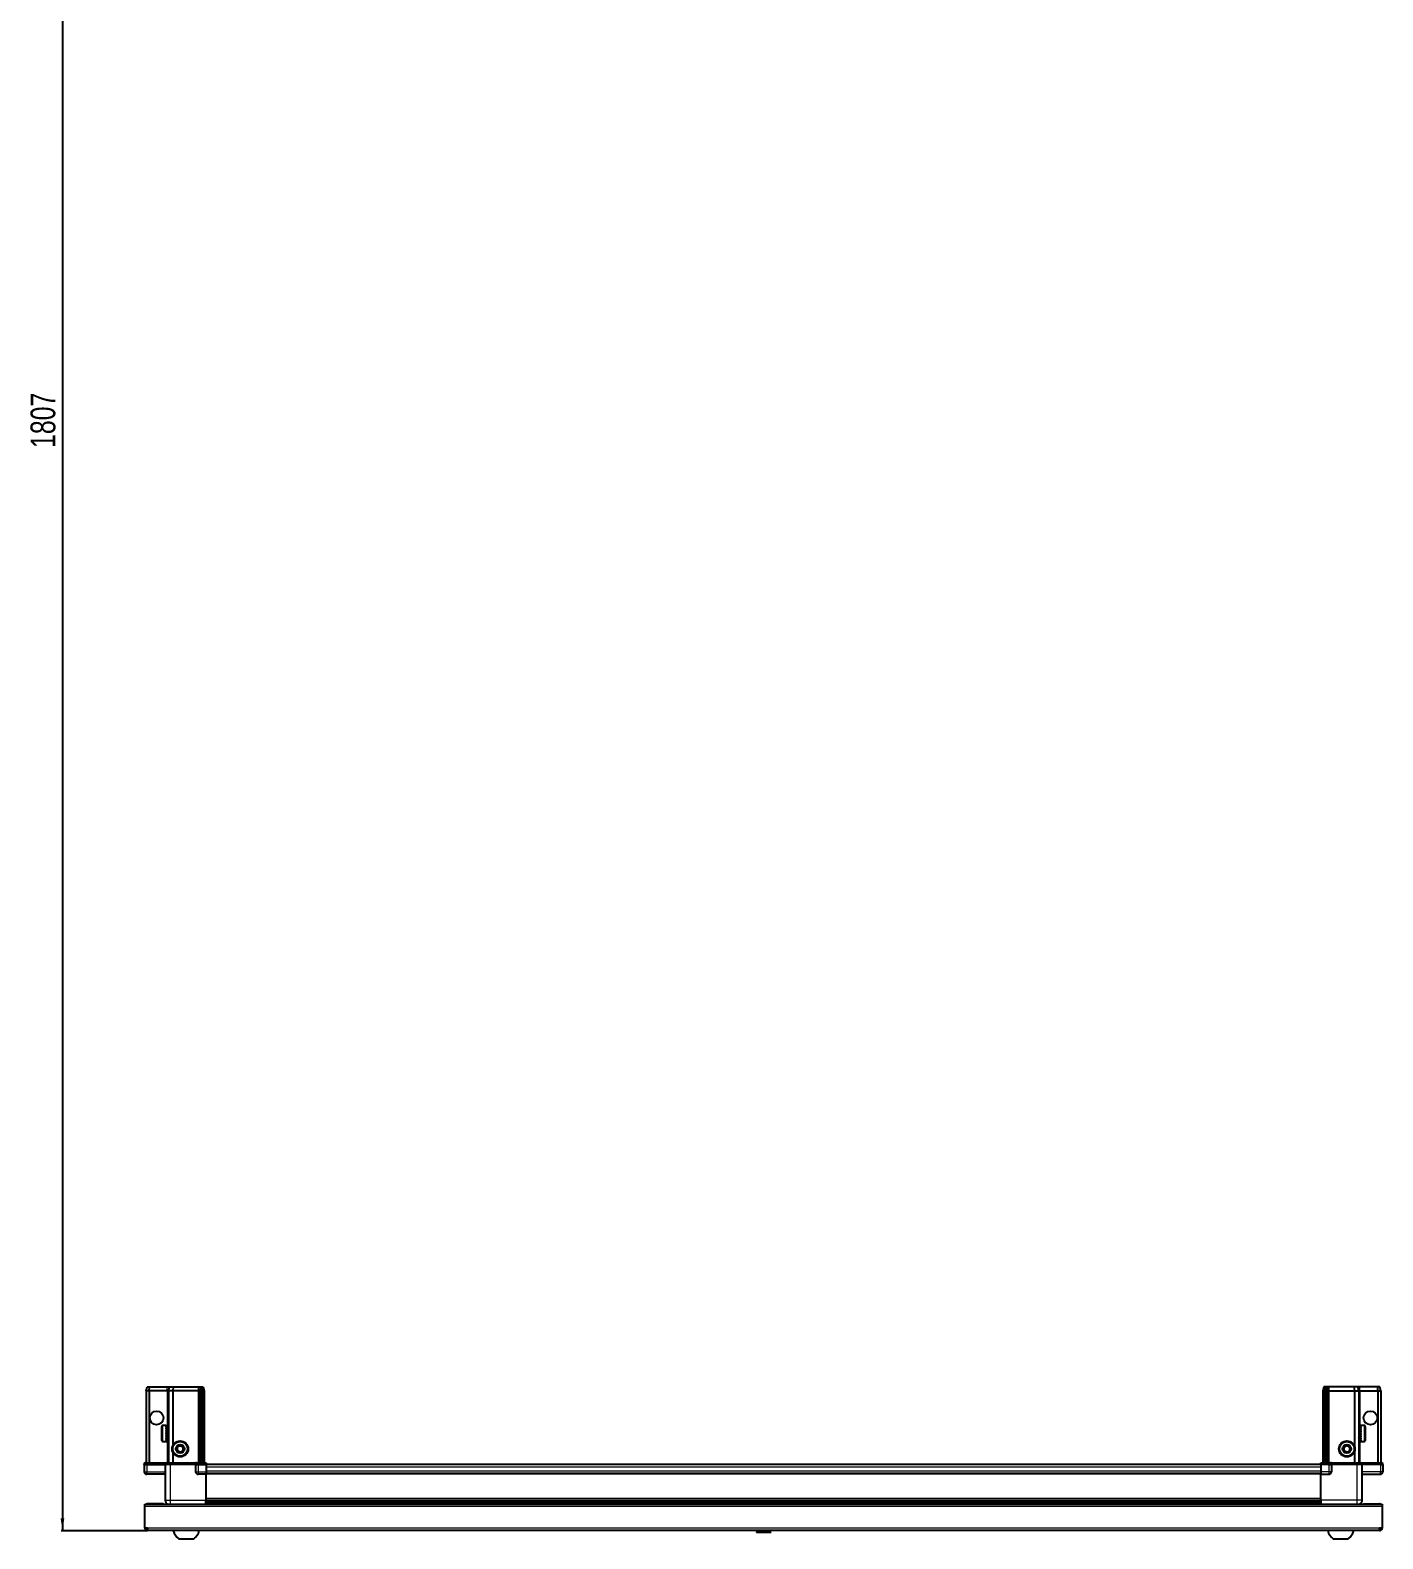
# Model space of a CAD drawing. Header units: millimetres. Extents: x 355 to 4756, y -1019 to 1495.
# Drawn here: x 419 to 1511, y -1019 to 199 of the extents above; entities that cross this region are included whole.
import ezdxf

# ---------------------------------------------------------------- set-up
doc = ezdxf.new("R2010")
doc.units = ezdxf.units.MM
doc.layers.add('FORMAT', color=7, linetype='Continuous')
doc.styles.add('SLDTEXTSTYLE0', font='TXT', dxfattribs={"width": 0.75})
doc.dimstyles.new('SLDDIMSTYLE0', dxfattribs={"dimtxt": 20, "dimasz": 10, "dimexe": 0, "dimexo": 0.0625, "dimgap": 5, "dimtad": 2, "dimdec": 1, "dimrnd": 1e-09, "dimzin": 12, "dimdsep": 46, "dimtxsty": 'SLDTEXTSTYLE0', "dimsah": 1, "dimcen": 0.09, "dimadec": 0, "dimazin": 3, "dimtfac": 1, "dimtofl": 0, "dimtmove": 0, "dimatfit": 3, "dimfxl": 0, "dimfrac": 2, "dimtolj": 1, "dimtzin": 12, "dimarcsym": 0})

# ---------------------------------------------------------------- blocks, each defined once
blk = doc.blocks.new('_D_8')
at = {"layer": 'FORMAT'}
for p, q in [((1005.6, 794.5), (444.4, 794.5)), ((445.4, 794.5), (445.4, -1012.5)), ((514, -1012.5), (444.4, -1012.5))]:
    blk.add_line(p, q, dxfattribs=at)
for points in [[(445.4, 794.5), (443.9, 784.5), (446.9, 784.5)], [(445.4, -1012.5), (446.9, -1002.5), (443.9, -1002.5)]]:
    blk.add_solid(points, dxfattribs=at)
at = {"layer": 'FORMAT', "insert": (419.6, -138.5), "char_height": 20, "attachment_point": 1, "rotation": 90, "style": 'SLDTEXTSTYLE0'}
blk.add_mtext('1807', dxfattribs=at)

msp = doc.modelspace()

# ---------------------------------------------------------------- linework, layer by layer
at = {"color": 7, "linetype": 'Continuous', "lineweight": 25}
for p, q in [((512.9, -899.49), (513.7, -896.49)), ((515.4, -899.49), (512.9, -899.49)), ((512.9, -899.49), (512.9, -957.79)), ((513.7, -896.49), (515.55, -896.49)), ((515.4, -899.49), (515.55, -896.49)), ((529.9, -899.49), (515.4, -899.49)), ((515.4, -899.49), (515.4, -957.79)), ((515.55, -896.49), (529.9, -896.49)), ((529.9, -896.49), (531.7, -896.49)), ((530.9, -899.49), (529.9, -899.49)), ((530.9, -899.49), (531.7, -896.49)), ((534.4, -899.49), (530.9, -899.49)), ((530.9, -899.49), (530.9, -957.79)), ((531.7, -896.49), (534.73, -896.49)), ((534.73, -896.49), (534.4, -899.49)), ((554.9, -899.49), (534.4, -899.49)), ((534.4, -899.49), (534.4, -943.99)), ((534.73, -896.49), (554.9, -896.49)), ((554.9, -896.49), (556.7, -896.49)), ((555.9, -899.49), (554.9, -899.49)), ((556.7, -896.49), (555.9, -899.49)), ((556.9, -899.49), (555.9, -899.49)), ((555.9, -899.49), (555.9, -957.79)), ((556.7, -896.49), (557.44, -896.49)), ((557.44, -896.49), (556.9, -899.49)), ((558.4, -899.49), (556.9, -899.49)), ((556.9, -899.49), (556.9, -957.79)), ((557.44, -896.49), (557.94, -896.49)), ((557.94, -896.49), (558.4, -899.49)), ((557.94, -896.49), (559.09, -896.49)), ((559.9, -899.49), (558.4, -899.49)), ((558.4, -899.49), (558.4, -957.79)), ((559.09, -896.49), (559.9, -899.49)), ((559.9, -899.49), (559.9, -957.79)), ((1463.7, -896.49), (1462.9, -899.49)), ((1462.9, -899.49), (1464.4, -899.49)), ((1462.9, -899.49), (1462.9, -957.79)), ((1464.85, -896.49), (1463.7, -896.49)), ((1464.85, -896.49), (1464.4, -899.49)), ((1464.4, -899.49), (1465.9, -899.49)), ((1464.4, -899.49), (1464.4, -957.79)), ((1465.35, -896.49), (1464.85, -896.49)), ((1465.35, -896.49), (1465.9, -899.49)), ((1466.09, -896.49), (1465.35, -896.49)), ((1465.9, -899.49), (1466.9, -899.49)), ((1465.9, -899.49), (1465.9, -957.79)), ((1466.09, -896.49), (1466.9, -899.49)), ((1467.9, -896.49), (1466.09, -896.49)), ((1466.9, -899.49), (1466.9, -957.79)), ((1466.9, -899.49), (1467.9, -899.49)), ((1488.06, -896.49), (1467.9, -896.49)), ((1467.9, -899.49), (1488.4, -899.49)), ((1488.06, -896.49), (1488.4, -899.49)), ((1491.09, -896.49), (1488.06, -896.49)), ((1488.4, -899.49), (1488.4, -943.99)), ((1488.4, -899.49), (1491.9, -899.49)), ((1491.9, -899.49), (1491.09, -896.49)), ((1492.9, -896.49), (1491.09, -896.49)), ((1491.9, -899.49), (1491.9, -957.79)), ((1491.9, -899.49), (1492.9, -899.49)), ((1507.24, -896.49), (1492.9, -896.49)), ((1492.9, -899.49), (1507.4, -899.49)), ((1507.4, -899.49), (1507.24, -896.49)), ((1509.09, -896.49), (1507.24, -896.49)), ((1507.4, -899.49), (1509.9, -899.49)), ((1507.4, -899.49), (1507.4, -957.79)), ((1509.9, -899.49), (1509.09, -896.49)), ((1509.9, -899.49), (1509.9, -957.79)), ((525.7, -939.69), (525.7, -928.29)), ((528.9, -927.49), (526.5, -927.49)), ((528.9, -927.49), (528.9, -927.49)), ((528.9, -927.49), (529.4, -927.49)), ((528.9, -927.68), (529.4, -927.68)), ((528.9, -927.68), (528.9, -927.9)), ((528.9, -927.9), (529.4, -927.9)), ((528.9, -928.47), (529.4, -928.47)), ((528.9, -928.47), (528.9, -928.9)), ((528.9, -928.9), (529.4, -928.9)), ((528.9, -929.81), (529.4, -929.81)), ((528.9, -929.81), (528.9, -930.4)), ((528.9, -930.4), (529.4, -930.4)), ((528.9, -931.55), (529.4, -931.55)), ((528.9, -931.55), (528.9, -932.25)), ((528.9, -932.25), (529.4, -932.25)), ((528.9, -933.53), (529.4, -933.53)), ((528.9, -933.53), (528.9, -934.27)), ((528.9, -933.68), (529.4, -933.68)), ((528.9, -934.18), (529.4, -934.18)), ((528.9, -934.27), (529.4, -934.27)), ((528.9, -935.56), (529.4, -935.56)), ((528.9, -935.56), (528.9, -936.26)), ((528.9, -936.26), (529.4, -936.26)), ((528.9, -937.43), (529.4, -937.43)), ((528.9, -937.43), (528.9, -938.03)), ((529.4, -927.68), (529.4, -927.49)), ((529.4, -927.9), (529.4, -927.68)), ((529.4, -928.47), (529.4, -927.9)), ((529.4, -928.9), (529.4, -928.47)), ((529.4, -929.81), (529.4, -928.9)), ((529.5, -929.59), (529.4, -929.59)), ((529.4, -930.4), (529.4, -929.81)), ((529.4, -931.55), (529.4, -930.4)), ((529.4, -932.25), (529.4, -931.55)), ((529.4, -933.53), (529.4, -932.25)), ((529.4, -933.68), (529.4, -933.53)), ((529.4, -934.27), (529.4, -934.18)), ((529.4, -935.56), (529.4, -934.27)), ((529.4, -936.26), (529.4, -935.56)), ((529.4, -937.43), (529.4, -936.26)), ((529.4, -938.03), (529.4, -937.43)), ((529.5, -938.39), (529.5, -929.59)), ((530.38, -930.68), (529.9, -929.99)), ((529.9, -937.99), (529.9, -929.99)), ((529.9, -937.99), (530.38, -937.3)), ((530.86, -929.99), (530.38, -930.68)), ((530.38, -937.3), (530.38, -930.68)), ((530.38, -937.3), (530.86, -937.99)), ((530.9, -929.99), (530.86, -929.99)), ((530.86, -937.99), (530.86, -929.99)), ((1491.93, -929.99), (1491.9, -929.99)), ((1492.41, -930.68), (1491.93, -929.99)), ((1491.93, -929.99), (1491.93, -937.99)), ((1491.93, -937.99), (1492.41, -937.3)), ((1492.9, -929.99), (1492.41, -930.68)), ((1492.41, -930.68), (1492.41, -937.3)), ((1492.41, -937.3), (1492.9, -937.99)), ((1492.9, -929.99), (1492.9, -937.99)), ((1493.4, -929.59), (1493.3, -929.59)), ((1493.3, -929.59), (1493.3, -938.39)), ((1496.3, -927.49), (1493.4, -927.49)), ((1493.9, -927.49), (1493.4, -927.49)), ((1493.4, -927.49), (1493.4, -927.53)), ((1493.4, -927.53), (1493.4, -927.82)), ((1493.9, -927.53), (1493.4, -927.53)), ((1493.9, -927.82), (1493.4, -927.82)), ((1493.4, -927.82), (1493.4, -928.09)), ((1493.9, -928.09), (1493.4, -928.09)), ((1493.4, -928.09), (1493.4, -928.76)), ((1493.9, -928.76), (1493.4, -928.76)), ((1493.4, -928.76), (1493.4, -929.23)), ((1493.4, -929.23), (1493.4, -930.21)), ((1493.9, -929.23), (1493.4, -929.23)), ((1493.9, -930.21), (1493.4, -930.21)), ((1493.4, -930.21), (1493.4, -930.83)), ((1493.4, -930.83), (1493.4, -932.03)), ((1493.9, -930.83), (1493.4, -930.83)), ((1493.9, -932.03), (1493.4, -932.03)), ((1493.4, -932.03), (1493.4, -932.66)), ((1493.9, -932.66), (1493.4, -932.66)), ((1493.4, -932.74), (1493.4, -934.04)), ((1493.9, -932.74), (1493.4, -932.74)), ((1493.9, -934.04), (1493.4, -934.04)), ((1493.9, -934.52), (1493.4, -934.52)), ((1493.4, -934.52), (1493.4, -934.77)), ((1493.4, -934.77), (1493.4, -936.04)), ((1493.9, -934.77), (1493.4, -934.77)), ((1493.9, -936.04), (1493.4, -936.04)), ((1493.4, -936.04), (1493.4, -936.73)), ((1493.4, -936.73), (1493.4, -937.85)), ((1493.9, -936.73), (1493.4, -936.73)), ((1493.9, -927.53), (1493.9, -927.49)), ((1493.9, -928.09), (1493.9, -927.82)), ((1493.9, -929.23), (1493.9, -928.76)), ((1493.9, -930.83), (1493.9, -930.21)), ((1493.9, -932.74), (1493.9, -932.03)), ((1493.9, -934.77), (1493.9, -934.04)), ((1493.9, -936.73), (1493.9, -936.04)), ((1497.1, -928.29), (1497.1, -939.69)), ((526.5, -940.49), (528.9, -940.49)), ((528.9, -938.03), (529.4, -938.03)), ((528.9, -938.97), (529.4, -938.97)), ((528.9, -938.97), (528.9, -939.41)), ((528.9, -939.41), (529.4, -939.41)), ((528.9, -940.01), (529.4, -940.01)), ((528.9, -940.01), (528.9, -940.25)), ((528.9, -940.25), (529.4, -940.25)), ((528.9, -940.47), (529.4, -940.47)), ((528.9, -940.47), (528.9, -940.49)), ((528.9, -940.48), (529.4, -940.48)), ((529.4, -938.97), (529.4, -938.03)), ((529.4, -938.39), (529.5, -938.39)), ((529.4, -939.41), (529.4, -938.97)), ((529.4, -940.01), (529.4, -939.41)), ((529.4, -940.25), (529.4, -940.01)), ((529.4, -940.47), (529.4, -940.25)), ((529.4, -940.48), (529.4, -940.47)), ((530.86, -937.99), (530.9, -937.99)), ((534.4, -948.99), (534.4, -957.79)), ((1488.4, -948.99), (1488.4, -957.79)), ((1491.9, -937.99), (1491.93, -937.99)), ((1493.3, -938.39), (1493.4, -938.39)), ((1493.9, -937.85), (1493.4, -937.85)), ((1493.4, -937.85), (1493.4, -938.42)), ((1493.4, -938.42), (1493.4, -939.27)), ((1493.9, -938.42), (1493.4, -938.42)), ((1493.9, -939.27), (1493.4, -939.27)), ((1493.4, -939.27), (1493.4, -939.67)), ((1493.4, -939.67), (1493.4, -940.18)), ((1493.9, -939.67), (1493.4, -939.67)), ((1493.9, -940.18), (1493.4, -940.18)), ((1493.4, -940.18), (1493.4, -940.37)), ((1493.4, -940.37), (1493.4, -940.49)), ((1493.9, -940.37), (1493.4, -940.37)), ((1493.4, -940.49), (1496.3, -940.49)), ((1493.9, -938.42), (1493.9, -937.85)), ((1493.9, -939.67), (1493.9, -939.27)), ((1493.9, -940.37), (1493.9, -940.18)), ((511.9, -957.79), (511.4, -958.65)), ((511.4, -958.99), (511.4, -958.65)), ((511.4, -958.99), (513.4, -958.99)), ((511.4, -958.99), (511.4, -964.99)), ((513.4, -957.79), (511.9, -957.79)), ((513.4, -957.79), (528.2, -957.79)), ((528.2, -958.99), (513.4, -958.99)), ((513.4, -958.99), (528.2, -958.99)), ((528.2, -957.79), (528.4, -957.79)), ((528.4, -958.99), (528.2, -958.99)), ((528.4, -958.99), (528.4, -957.79)), ((528.4, -957.79), (532.4, -957.79)), ((532.4, -958.99), (528.4, -958.99)), ((528.4, -958.99), (528.4, -987.99)), ((532.4, -957.79), (552.7, -957.79)), ((552.7, -958.99), (532.4, -958.99)), ((552.7, -957.79), (552.9, -957.79)), ((552.9, -958.99), (552.7, -958.99)), ((552.9, -958.99), (552.9, -957.79)), ((553.57, -957.79), (552.9, -957.79)), ((552.9, -958.99), (554.9, -958.99)), ((552.9, -958.99), (552.9, -964.99)), ((553.57, -957.79), (561.4, -957.79)), ((561.4, -958.65), (554.9, -958.65)), ((561.4, -958.99), (554.9, -958.99)), ((554.9, -958.99), (561.4, -958.99)), ((561.4, -957.79), (561.4, -958.65)), ((561.4, -958.65), (561.4, -958.65)), ((561.4, -958.99), (561.4, -958.65)), ((561.4, -958.99), (561.4, -958.99)), ((561.4, -958.99), (561.4, -964.99)), ((1461.4, -959.14), (561.4, -959.14)), ((1461.4, -958.65), (1461.4, -957.79)), ((1461.4, -957.79), (1469.22, -957.79)), ((1461.4, -958.99), (1461.4, -958.65)), ((1467.9, -958.65), (1461.4, -958.65)), ((1467.9, -958.99), (1461.4, -958.99)), ((1461.4, -958.99), (1461.4, -964.99)), ((1467.9, -958.99), (1469.9, -958.99)), ((1469.9, -958.99), (1467.9, -958.99)), ((1469.9, -957.79), (1469.22, -957.79)), ((1469.9, -958.99), (1469.9, -957.79)), ((1469.9, -957.79), (1470.1, -957.79)), ((1470.1, -958.99), (1469.9, -958.99)), ((1469.9, -958.99), (1469.9, -964.99)), ((1470.1, -957.79), (1490.4, -957.79)), ((1490.4, -958.99), (1470.1, -958.99)), ((1490.4, -957.79), (1494.4, -957.79)), ((1494.4, -958.99), (1490.4, -958.99)), ((1494.4, -958.99), (1494.4, -957.79)), ((1494.4, -957.79), (1494.6, -957.79)), ((1494.6, -958.99), (1494.4, -958.99)), ((1494.4, -958.99), (1494.4, -987.99)), ((1494.6, -957.79), (1509.4, -957.79)), ((1509.4, -958.99), (1494.6, -958.99)), ((1510.9, -957.79), (1509.4, -957.79)), ((1509.4, -958.99), (1511.4, -958.99)), ((1511.4, -958.65), (1510.9, -957.79)), ((1511.4, -958.65), (1510.9, -957.79)), ((1511.4, -958.99), (1511.4, -958.65)), ((1511.4, -958.99), (1511.4, -958.65)), ((1511.4, -958.99), (1511.4, -958.99)), ((1511.4, -958.99), (1511.4, -964.99)), ((528.4, -966.99), (513.4, -966.99)), ((561.4, -966.99), (554.9, -966.99)), ((561.4, -964.99), (561.4, -966.99)), ((1461.4, -966.34), (561.4, -966.34)), ((561.4, -987.99), (561.4, -966.99)), ((1461.4, -964.99), (1461.4, -966.99)), ((1461.4, -966.99), (1467.9, -966.99)), ((1461.4, -987.99), (1461.4, -966.99)), ((1494.4, -966.99), (1509.4, -966.99)), ((511.9, -990.99), (1510.9, -990.99)), ((511.9, -993.09), (511.9, -990.99)), ((511.9, -1010.39), (511.9, -993.09)), ((526.9, -990.89), (514, -990.89)), ((526.9, -990.89), (526.9, -990.99)), ((561.25, -990.99), (561.25, -987.99)), ((561.4, -989.01), (1461.4, -989.01)), ((561.4, -989.04), (1461.4, -989.04)), ((585.27, -990.84), (561.4, -990.84)), ((579.9, -990.99), (579.9, -990.84)), ((579.93, -990.99), (579.93, -990.84)), ((580.2, -990.99), (580.2, -990.84)), ((580.47, -990.99), (580.47, -990.84)), ((581.12, -990.99), (581.12, -990.84)), ((581.58, -990.99), (581.58, -990.84)), ((582.55, -990.99), (582.55, -990.84)), ((583.17, -990.99), (583.17, -990.84)), ((584.35, -990.99), (584.35, -990.84)), ((585.01, -990.99), (585.01, -990.84)), ((585.07, -990.99), (585.07, -990.84)), ((586.36, -990.84), (585.27, -990.84)), ((586.36, -990.99), (586.36, -990.84)), ((586.36, -990.84), (586.36, -990.84)), ((587.09, -990.84), (586.36, -990.84)), ((586.37, -990.99), (586.37, -990.84)), ((586.87, -990.99), (586.87, -990.84)), ((587.1, -990.84), (587.09, -990.84)), ((587.1, -990.99), (587.1, -990.84)), ((587.52, -990.84), (587.1, -990.84)), ((1435.27, -990.84), (587.52, -990.84)), ((588.37, -990.99), (588.37, -990.84)), ((589.06, -990.99), (589.06, -990.84)), ((590.19, -990.99), (590.19, -990.84)), ((590.76, -990.99), (590.76, -990.84)), ((591.63, -990.99), (591.63, -990.84)), ((592.04, -990.99), (592.04, -990.84)), ((592.57, -990.99), (592.57, -990.84)), ((592.76, -990.99), (592.76, -990.84)), ((592.9, -990.99), (592.9, -990.84)), ((1429.9, -990.99), (1429.9, -990.84)), ((1430.07, -990.99), (1430.07, -990.84)), ((1430.28, -990.99), (1430.28, -990.84)), ((1430.84, -990.99), (1430.84, -990.84)), ((1431.26, -990.99), (1431.26, -990.84)), ((1432.15, -990.99), (1432.15, -990.84)), ((1432.74, -990.99), (1432.74, -990.84)), ((1433.88, -990.99), (1433.88, -990.84)), ((1434.58, -990.99), (1434.58, -990.84)), ((1435.86, -990.84), (1435.27, -990.84)), ((1435.86, -990.99), (1435.86, -990.84)), ((1435.87, -990.84), (1435.86, -990.84)), ((1436.6, -990.84), (1435.87, -990.84)), ((1436.03, -990.99), (1436.03, -990.84)), ((1436.53, -990.99), (1436.53, -990.84)), ((1436.6, -990.99), (1436.6, -990.84)), ((1437.52, -990.84), (1436.6, -990.84)), ((1436.6, -990.84), (1436.6, -990.84)), ((1461.4, -990.84), (1437.52, -990.84)), ((1437.89, -990.99), (1437.89, -990.84)), ((1438.6, -990.99), (1438.6, -990.84)), ((1439.77, -990.99), (1439.77, -990.84)), ((1440.38, -990.99), (1440.38, -990.84)), ((1441.32, -990.99), (1441.32, -990.84)), ((1441.77, -990.99), (1441.77, -990.84)), ((1442.39, -990.99), (1442.39, -990.84)), ((1442.64, -990.99), (1442.64, -990.84)), ((1442.87, -990.99), (1442.87, -990.84)), ((1442.89, -990.99), (1442.89, -990.84)), ((1495.9, -990.89), (1495.9, -990.99)), ((1495.9, -990.89), (1508.8, -990.89)), ((1510.9, -990.99), (1510.9, -993.09)), ((1510.9, -993.09), (1510.9, -1010.39)), ((514, -1010.39), (511.9, -1010.39)), ((514, -1010.39), (514, -1012.49)), ((1510.9, -1010.39), (1508.8, -1010.39)), ((1508.8, -1012.49), (1508.8, -1010.39)), ((1508.8, -1012.49), (514, -1012.49)), ((539.4, -1019.09), (551.4, -1019.09)), ((1006.6, -1012.49), (1005.61, -1013.47)), ((1005.61, -1013.47), (1005.61, -1013.99)), ((1017.18, -1013.47), (1005.61, -1013.47)), ((1017.18, -1013.99), (1005.61, -1013.99)), ((1017.18, -1013.47), (1016.2, -1012.49)), ((1017.18, -1013.99), (1017.18, -1013.47)), ((1471.4, -1019.09), (1483.4, -1019.09))]:
    msp.add_line(p, q, dxfattribs=at)
at = {"color": 8, "linetype": 'Continuous', "lineweight": 18}
for p, q in [((529.9, -899.49), (529.9, -896.49)), ((529.9, -899.49), (529.9, -929.99)), ((554.9, -896.49), (554.9, -899.49)), ((554.9, -899.49), (554.9, -957.79)), ((1467.9, -896.49), (1467.9, -899.49)), ((1467.9, -899.49), (1467.9, -957.79)), ((1492.9, -899.49), (1492.9, -896.49)), ((1492.9, -899.49), (1492.9, -929.99)), ((526.5, -940.49), (526.5, -927.49)), ((1496.3, -927.49), (1496.3, -940.49)), ((529.9, -937.99), (529.9, -957.79)), ((1492.9, -937.99), (1492.9, -957.79)), ((513.4, -958.99), (513.4, -957.79)), ((513.4, -958.99), (513.4, -964.99)), ((528.2, -958.99), (528.2, -957.79)), ((532.4, -958.99), (532.4, -957.79)), ((532.4, -958.99), (532.4, -987.99)), ((552.7, -958.99), (552.7, -957.79)), ((554.9, -958.99), (554.9, -958.65)), ((554.9, -958.99), (554.9, -964.99)), ((561.4, -958.99), (561.4, -958.65)), ((1461.4, -961.14), (561.4, -961.14)), ((1467.9, -958.99), (1467.9, -958.65)), ((1467.9, -958.99), (1467.9, -964.99)), ((1470.1, -957.79), (1470.1, -958.99)), ((1490.4, -958.99), (1490.4, -957.79)), ((1490.4, -958.99), (1490.4, -987.99)), ((1494.6, -957.79), (1494.6, -958.99)), ((1509.4, -958.99), (1509.4, -957.79)), ((1509.4, -958.99), (1509.4, -964.99)), ((511.4, -964.99), (513.4, -964.99)), ((513.4, -964.99), (528.4, -964.99)), ((513.4, -966.99), (513.4, -964.99)), ((552.9, -964.99), (554.9, -964.99)), ((554.9, -964.99), (561.4, -964.99)), ((554.9, -964.99), (554.9, -966.99)), ((1461.4, -964.34), (561.4, -964.34)), ((1461.4, -966.99), (561.4, -966.99)), ((1467.9, -964.99), (1461.4, -964.99)), ((1467.9, -964.99), (1467.9, -966.99)), ((1469.9, -964.99), (1467.9, -964.99)), ((1509.4, -964.99), (1494.4, -964.99)), ((1511.4, -964.99), (1509.4, -964.99)), ((1509.4, -966.99), (1509.4, -964.99)), ((561.4, -986.39), (1461.4, -986.39)), ((1510.9, -993.09), (511.9, -993.09)), ((514, -990.99), (514, -990.89)), ((532.4, -987.99), (561.4, -987.99)), ((1461.4, -987.8), (561.4, -987.8)), ((561.4, -990.25), (1461.4, -990.25)), ((1490.4, -987.99), (1461.4, -987.99)), ((1508.8, -990.99), (1508.8, -990.89)), ((1508.8, -1010.39), (514, -1010.39))]:
    msp.add_line(p, q, dxfattribs=at)
at = {"color": 7, "linetype": 'Continuous', "lineweight": 25, "flags": 128}
for points in [[(514, -990.89), (513.59, -990.93), (513.36, -990.99)], [(1509.44, -990.99), (1509.21, -990.93), (1508.8, -990.89)]]:
    msp.add_lwpolyline(points, dxfattribs=at)
at = {"color": 7, "linetype": 'Continuous', "lineweight": 25}
for centre, radius in [((521.4, -921.49), 5.5), ((1501.4, -921.49), 5.5), ((540.4, -946.49), 6.5), ((540.4, -946.49), 3.46), ((1482.4, -946.49), 6.5), ((1482.4, -946.49), 3.46)]:
    msp.add_circle(centre, radius, dxfattribs=at)
at = {"color": 8, "linetype": 'Continuous', "lineweight": 18}
for centre in [(540.4, -946.49), (1482.4, -946.49)]:
    msp.add_circle(centre, 5.7, dxfattribs=at)
at = {"color": 7, "linetype": 'Continuous', "lineweight": 25}
for centre, radius, start, end in [((526.5, -928.29), 0.8, 90, 180), ((529.9, -929.59), 0.4, 180, 270), ((1492.9, -929.59), 0.4, 270, 0), ((1496.3, -928.29), 0.8, 0, 90), ((526.5, -939.69), 0.8, 180, 270), ((529.9, -938.39), 0.4, 90, 180), ((540.4, -946.49), 2.5, 147.37605, 207.37605), ((540.4, -946.49), 2.5, 207.37605, 267.37605), ((540.4, -946.49), 2.5, 87.37605, 147.37605), ((540.4, -946.49), 2.5, 267.37605, 327.37605), ((540.4, -946.49), 2.5, 27.37605, 87.37605), ((540.4, -946.49), 2.5, 327.37605, 27.37605), ((1482.4, -946.49), 2.5, 134.67671, 194.67671), ((1482.4, -946.49), 2.5, 194.67671, 254.67671), ((1482.4, -946.49), 2.5, 74.67671, 134.67671), ((1482.4, -946.49), 2.5, 254.67671, 314.67671), ((1482.4, -946.49), 2.5, 14.67671, 74.67671), ((1482.4, -946.49), 2.5, 314.67671, 14.67671), ((1492.9, -938.39), 0.4, 360, 90), ((1496.3, -939.69), 0.8, 270, 360), ((513.4, -964.99), 2, 180, 270), ((554.9, -964.99), 2, 180, 270), ((1467.9, -964.99), 2, 270, 0), ((1509.4, -964.99), 2, 270, 0), ((514, -1010.39), 2.1, 180, 270), ((514, -1010.39), 0.6, 180, 270), ((1508.8, -1010.39), 0.6, 270, 0), ((1508.8, -1010.39), 2.1, 270, 0), ((546.42, -1009.46), 11.91, 194.70035, 233.8734), ((544.37, -1009.46), 11.91, 306.1266, 345.29965), ((1478.42, -1009.46), 11.91, 194.70035, 233.8734), ((1476.37, -1009.46), 11.91, 306.1266, 345.29965)]:
    msp.add_arc(centre, radius, start, end, dxfattribs=at)
for centre, start_param, end_param in [((554.9, -955.19), 2.4188584, 3.1415927), ((1467.9, -955.19), 3.1415927, 3.8643269)]:
    msp.add_ellipse(centre, major_axis=(0, 3.46), ratio=0.5773503, start_param=start_param, end_param=end_param, dxfattribs=at)
for points, knots in [([(537.51, -946.35), (537.79, -945.92), (538.31, -945.11), (538.83, -944.3), (539.07, -943.92)], [0, 0, 0, 0, 0.53468586, 1, 1, 1, 1]), ([(538.84, -948.92), (538.78, -948.81), (538.51, -948.28), (538.05, -947.39), (537.67, -946.66), (537.51, -946.35)], [0, 0, 0, 0, 0.13312467, 0.63709944, 1, 1, 1, 1]), ([(541.72, -949.05), (541.21, -949.03), (540.24, -948.98), (539.29, -948.94), (538.84, -948.92)], [0, 0, 0, 0, 0.5346859, 1, 1, 1, 1]), ([(539.07, -943.92), (539.58, -943.95), (540.55, -943.99), (541.51, -944.03), (541.95, -944.06)], [0, 0, 0, 0, 0.5346859, 1, 1, 1, 1]), ([(543.28, -946.62), (543, -947.05), (542.48, -947.87), (541.96, -948.67), (541.72, -949.05)], [0, 0, 0, 0, 0.53468586, 1, 1, 1, 1]), ([(541.95, -944.06), (542.11, -944.36), (542.49, -945.09), (542.95, -945.98), (543.22, -946.51), (543.28, -946.62)], [0, 0, 0, 0, 0.3629006, 0.8668753, 1, 1, 1, 1]), ([(1479.61, -945.72), (1479.98, -945.36), (1480.66, -944.68), (1481.35, -944.01), (1481.66, -943.69)], [0, 0, 0, 0, 0.5346859, 1, 1, 1, 1]), ([(1480.34, -948.52), (1480.26, -948.18), (1480.05, -947.39), (1479.8, -946.42), (1479.64, -945.84), (1479.61, -945.72)], [0, 0, 0, 0, 0.3629006, 0.8668753, 1, 1, 1, 1]), ([(1483.13, -949.28), (1482.63, -949.14), (1481.7, -948.89), (1480.77, -948.63), (1480.34, -948.52)], [0, 0, 0, 0, 0.5346859, 1, 1, 1, 1]), ([(1481.66, -943.69), (1482.16, -943.83), (1483.09, -944.09), (1484.02, -944.34), (1484.45, -944.46)], [0, 0, 0, 0, 0.5346859, 1, 1, 1, 1]), ([(1485.18, -947.25), (1484.81, -947.61), (1484.13, -948.29), (1483.44, -948.97), (1483.13, -949.28)], [0, 0, 0, 0, 0.5346859, 1, 1, 1, 1]), ([(1484.45, -944.46), (1484.48, -944.58), (1484.63, -945.16), (1484.88, -946.12), (1485.09, -946.92), (1485.18, -947.25)], [0, 0, 0, 0, 0.1331247, 0.6370994, 1, 1, 1, 1]), ([(528.4, -987.99), (528.44, -988.43), (528.51, -989.1), (528.95, -989.92), (529.41, -990.47), (529.81, -990.83), (530.07, -990.96), (530.12, -990.99)], [0, 0, 0, 0, 0.3630185, 0.5584377, 0.7580039, 0.9575702, 1, 1, 1, 1]), ([(561.4, -987.99), (561.4, -988.38), (561.4, -989.17), (561.4, -990.19), (561.4, -990.82), (561.4, -990.98), (561.4, -990.99)], [0, 0, 0, 0, 0.3255201, 0.6510403, 0.9765604, 1, 1, 1, 1]), ([(1461.4, -987.99), (1461.4, -988.38), (1461.4, -989.17), (1461.4, -990.19), (1461.4, -990.82), (1461.4, -990.98), (1461.4, -990.99)], [0, 0, 0, 0, 0.3255201, 0.6510403, 0.9765604, 1, 1, 1, 1]), ([(1494.4, -987.99), (1494.35, -988.43), (1494.28, -989.1), (1493.84, -989.92), (1493.39, -990.47), (1492.98, -990.83), (1492.72, -990.96), (1492.67, -990.99)], [0, 0, 0, 0, 0.36301846, 0.55843766, 0.75800394, 0.95757021, 1, 1, 1, 1])]:
    msp.add_open_spline(points, degree=3, knots=knots, dxfattribs=at)
at = {"color": 8, "linetype": 'Continuous', "lineweight": 18}
for points in [[(528.4, -987.99), (528.46, -987.99), (528.58, -987.99), (529.5, -987.99), (530.82, -987.99), (531.87, -987.99), (532.4, -987.99)], [(1494.4, -987.99), (1494.34, -987.99), (1494.22, -987.99), (1493.29, -987.99), (1491.97, -987.99), (1490.92, -987.99), (1490.4, -987.99)]]:
    msp.add_open_spline(points, degree=3, dxfattribs=at)
for points in [[(532.4, -987.99), (532.4, -988.43), (532.4, -989.1), (532.4, -989.92), (532.4, -990.47), (532.4, -990.83), (532.4, -990.96), (532.4, -990.99)], [(1490.4, -987.99), (1490.4, -988.43), (1490.4, -989.1), (1490.4, -989.92), (1490.4, -990.47), (1490.4, -990.83), (1490.4, -990.96), (1490.4, -990.99)]]:
    msp.add_open_spline(points, degree=3, knots=[0, 0, 0, 0, 0.3630185, 0.5584377, 0.7580039, 0.9575702, 1, 1, 1, 1], dxfattribs=at)

# ---------------------------------------------------------------- dimensions: what is measured, and where the dimension line sits
at = {"layer": 'FORMAT'}
dim = msp.add_linear_dim(base=(445.4, -1012.49), p1=(1005.61, 794.51), p2=(514, -1012.49), angle=90, dimstyle='SLDDIMSTYLE0', dxfattribs=at)
dim.commit()
dim.dimension.update_dxf_attribs({"geometry": '_D_8', "text_midpoint": (445.4, -108.99), "dimtype": 160})

doc.saveas('drawing.dxf')
